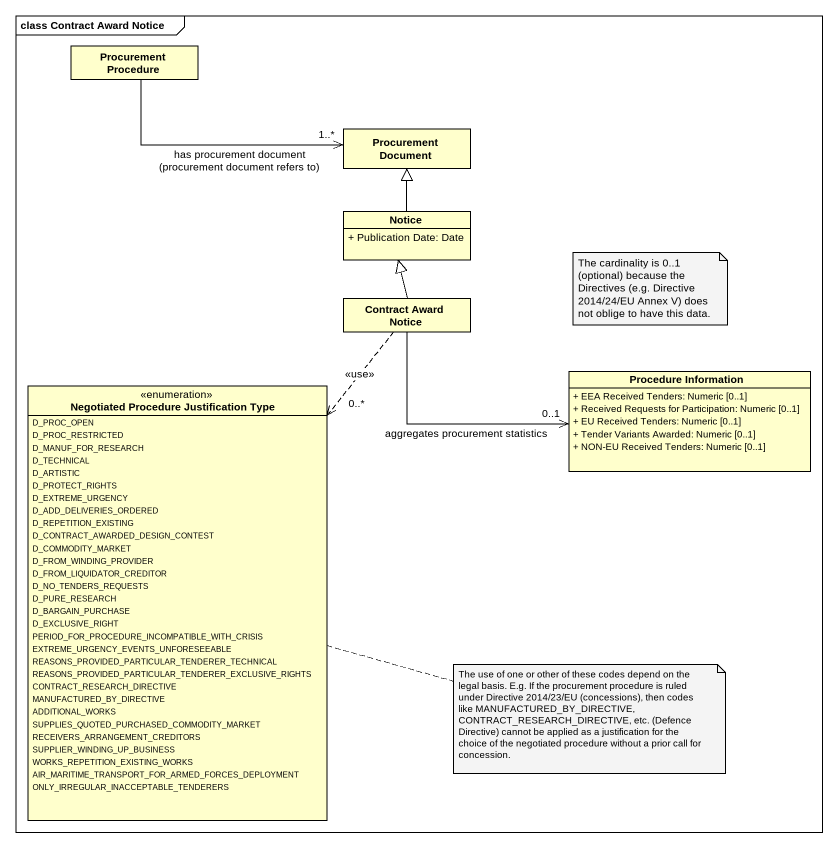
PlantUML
@startuml
mainframe class Contract Award Notice
hide circle
hide empty members
skinparam classAttributeIconSize 0
class "Procurement Procedure" as Procurement_Procedure
class "Procurement Document" as Procurement_Document
class Notice {
  + Publication Date: Date
}
class "Contract Award Notice" as Contract_Award_Notice
enum "Negotiated Procedure Justification Type" as Negotiated_Procedure {
  D_PROC_OPEN
  D_PROC_RESTRICTED
  D_MANUF_FOR_RESEARCH
  D_TECHNICAL
  D_ARTISTIC
  D_PROTECT_RIGHTS
  D_EXTREME_URGENCY
  D_ADD_DELIVERIES_ORDERED
  D_REPETITION_EXISTING
  D_CONTRACT_AWARDED_DESIGN_CONTEST
  D_COMMODITY_MARKET
  D_FROM_WINDING_PROVIDER
  D_FROM_LIQUIDATOR_CREDITOR
  D_NO_TENDERS_REQUESTS
  D_PURE_RESEARCH
  D_BARGAIN_PURCHASE
  D_EXCLUSIVE_RIGHT
  PERIOD_FOR_PROCEDURE_INCOMPATIBLE_WITH_CRISIS
  EXTREME_URGENCY_EVENTS_UNFORESEEABLE
  REASONS_PROVIDED_PARTICULAR_TENDERER_TECHNICAL
  REASONS_PROVIDED_PARTICULAR_TENDERER_EXCLUSIVE_RIGHTS
  CONTRACT_RESEARCH_DIRECTIVE
  MANUFACTURED_BY_DIRECTIVE
  ADDITIONAL_WORKS
  SUPPLIES_QUOTED_PURCHASED_COMMODITY_MARKET
  RECEIVERS_ARRANGEMENT_CREDITORS
  SUPPLIER_WINDING_UP_BUSINESS
  WORKS_REPETITION_EXISTING_WORKS
  AIR_MARITIME_TRANSPORT_FOR_ARMED_FORCES_DEPLOYMENT
  ONLY_IRREGULAR_INACCEPTABLE_TENDERERS
}
class "Procedure Information" as Procedure_Information {
  + EEA Received Tenders: Numeric [0..1]
  + Received Requests for Participation: Numeric [0..1]
  + EU Received Tenders: Numeric [0..1]
  + Tender Variants Awarded: Numeric [0..1]
  + NON-EU Received Tenders: Numeric [0..1]
}
Procurement_Procedure -right-> "1..*" Procurement_Document : has procurement document (procurement document refers to)
Notice -up-|> Procurement_Document
Contract_Award_Notice -up-|> Notice
Contract_Award_Notice ..> "0..*" Negotiated_Procedure : <<use>>
Contract_Award_Notice -right-> "0..1" Procedure_Information : aggregates procurement statistics
note as N1
  The cardinality is 0..1 (optional) because the Directives (e.g. Directive 2014/24/EU Annex V) does not oblige to have this data.
end note
note right of Negotiated_Procedure : The use of one or other of these codes depend on the legal basis. E.g. If the procurement procedure is ruled under Directive 2014/23/EU (concessions), then codes like MANUFACTURED_BY_DIRECTIVE, CONTRACT_RESEARCH_DIRECTIVE, etc. (Defence Directive) cannot be applied as a justification for the choice of the negotiated procedure without a prior call for concession.
@enduml
